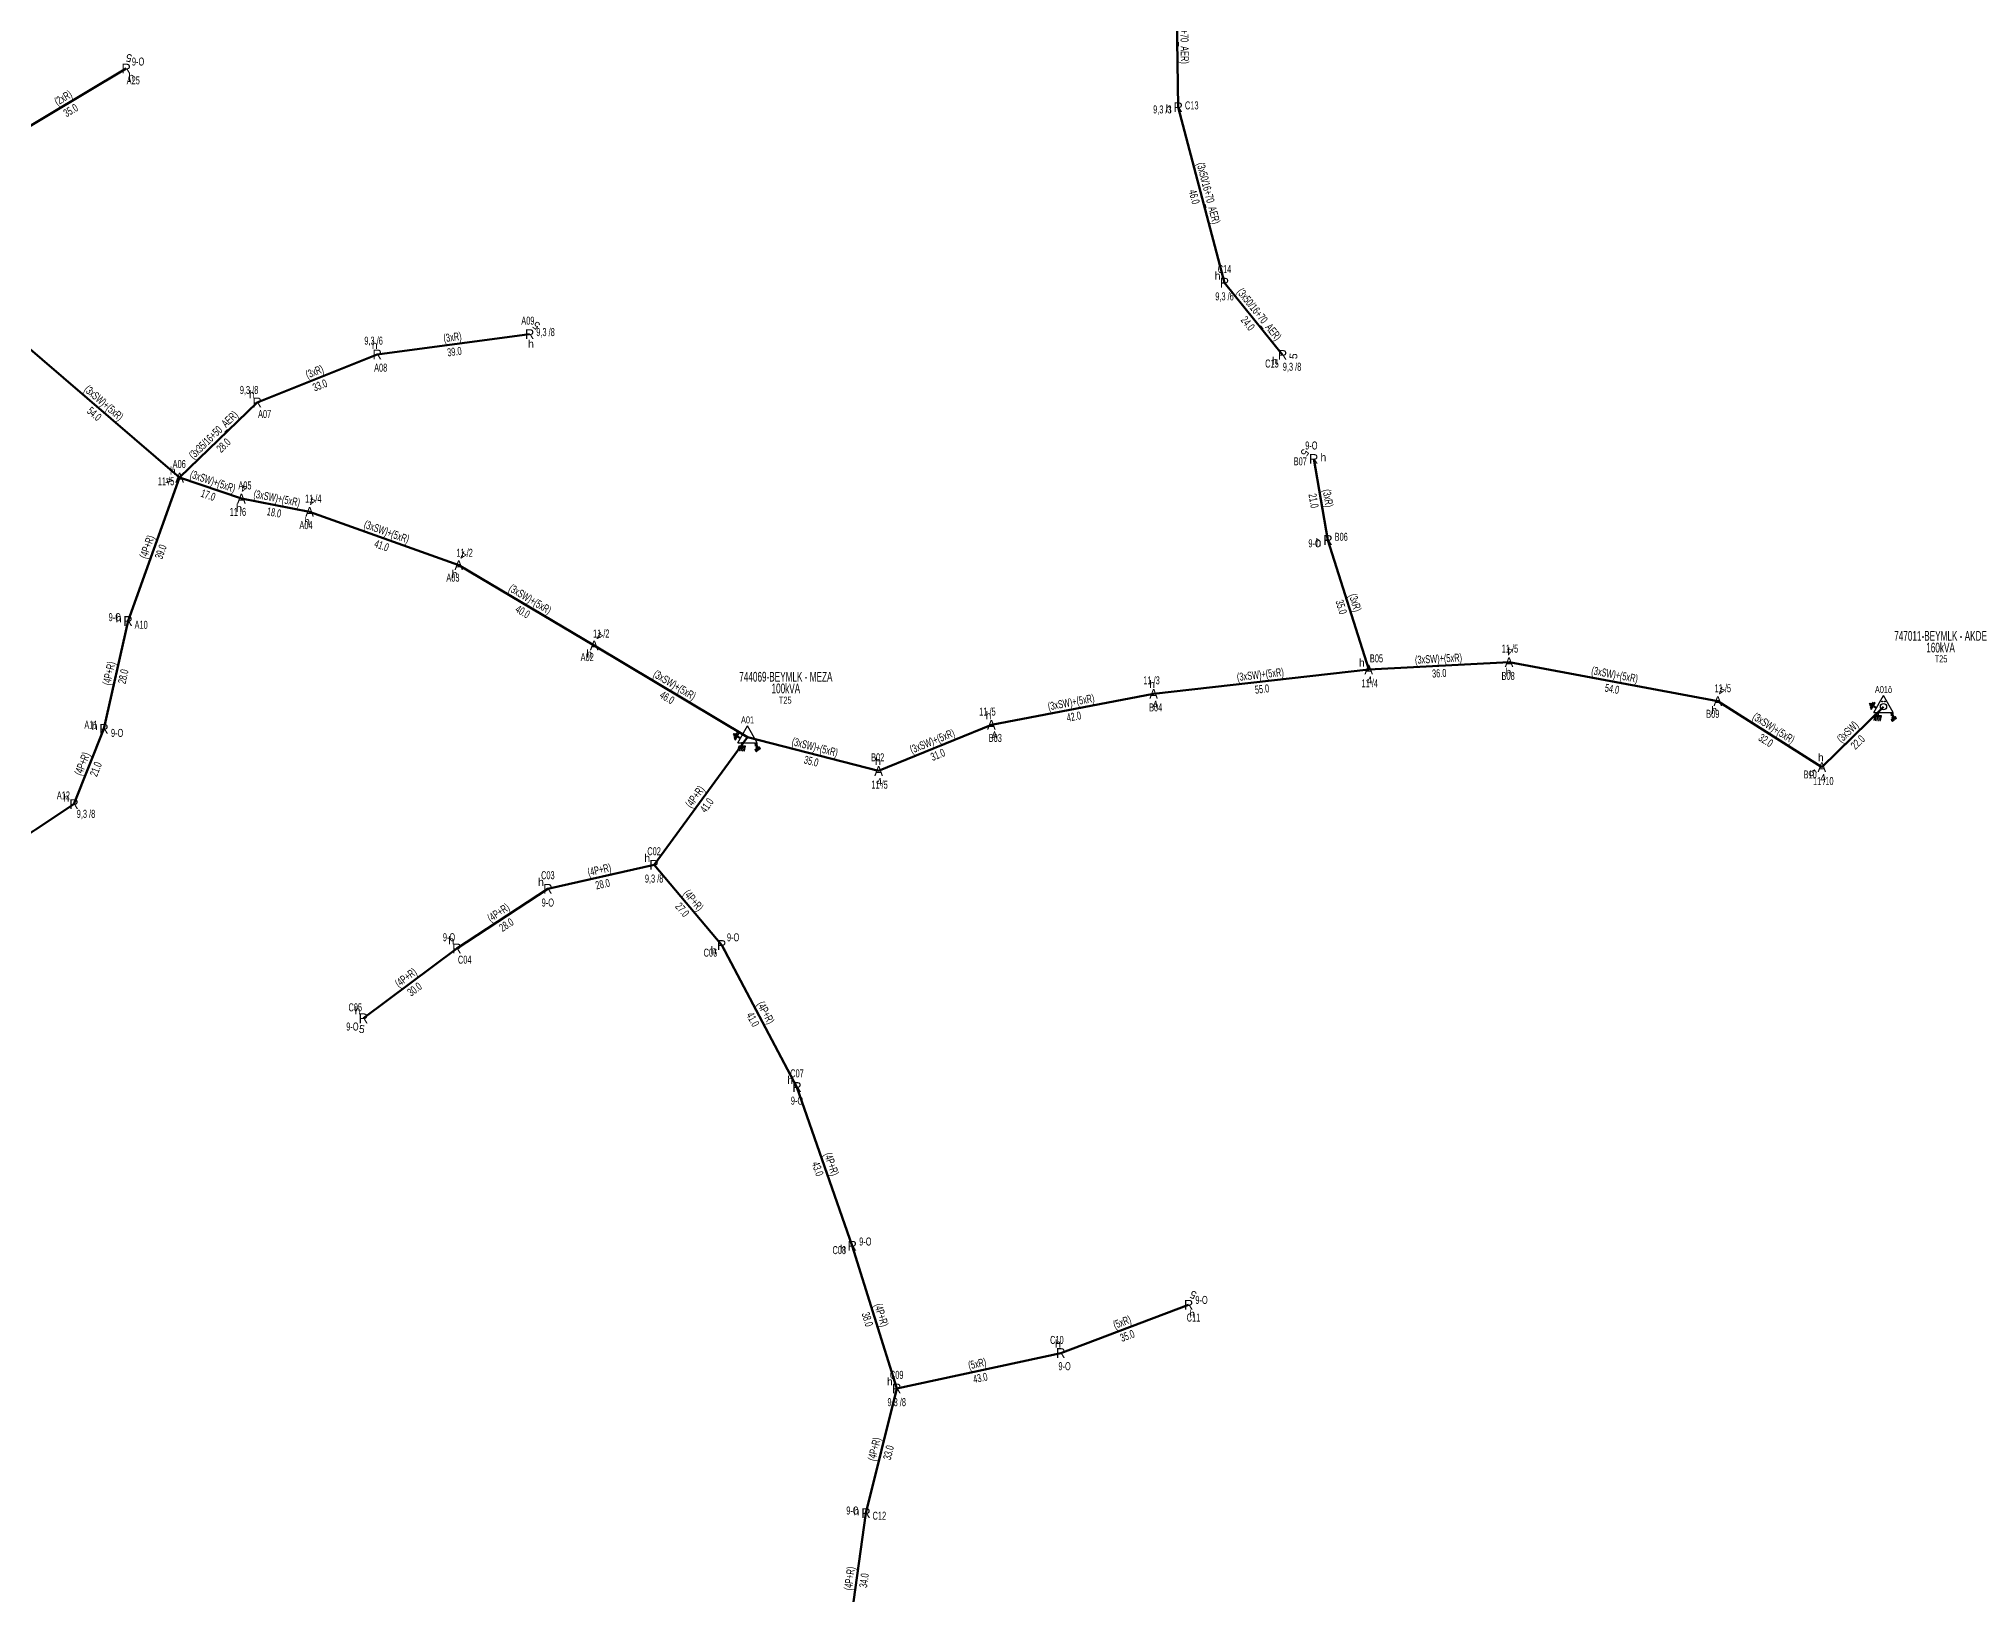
# Model space of a CAD drawing. Header units: millimetres. Extents: x 500432 to 503620, y 4011498 to 4014138.
# Drawn here: x 502061.9 to 502556.1, y 4012829.7 to 4013228.3 of the extents above; entities that cross this region are included whole.
import ezdxf
from ezdxf.enums import TextEntityAlignment as Align

# ---------------------------------------------------------------- set-up
doc = ezdxf.new("R2010")
doc.units = ezdxf.units.MM
for name, color, linetype, lineweight in [('DIREK_AG_MEVCUT', 120, 'Continuous', 25), ('DIREK_OG_MEVCUT', 16, 'Continuous', 25), ('HAT_AG_HAVAI_MEVCUT', 126, 'Continuous', 50), ('HAT_OG_HAVAI_MEVCUT', 48, 'Continuous', 70), ('TRAFO_MEVCUT', 5, 'Continuous', 30), ('TRAFO_TADILAT_BYSK', 5, 'Continuous', 30)]:
    doc.layers.add(name, color=color, linetype=linetype, lineweight=lineweight)
doc.styles.add('Direk', font='B_CAD')
doc.styles.get("Standard").update_dxf_attribs({"font": 'Arial'})

# ---------------------------------------------------------------- blocks, each defined once
blk = doc.blocks.new('MEV_DIREK_OZEL')
h = blk.add_hatch(color=32)
h.paths.add_polyline_path([(-2.12, 1), (-2.34, 1.12), (-3.29, -0.52), (-3.08, -0.65), (-2.65, 0.09), (-1.88, -0.36), (-1.78, -0.19), (-2.55, 0.26)])
h.paths.add_polyline_path([(-3.44, -0.15), (-3.31, -0.22), (-2.59, 1.01), (-2.72, 1.09)])
h.paths.add_polyline_path([(-3.52, 0.32), (-3.39, 0.24), (-3.03, 0.85), (-3.16, 0.92)])
h.paths.add_polyline_path([(-3.56, 0.84), (-3.64, 0.71), (-3.51, 0.63), (-3.43, 0.76)])
h.paths.add_polyline_path([(-1.49, -2.34), (-2.24, -2.34), (-2.5, -3.47), (-2.4, -3.47), (-2.19, -2.54), (-1.89, -2.54), (-2.1, -3.47), (-2, -3.47), (-1.79, -2.54), (-1.49, -2.54), (-1.7, -3.48), (-1.6, -3.48), (-1.39, -2.54), (-1.09, -2.54), (-1.3, -3.48), (-1.2, -3.48), (-0.99, -2.54), (-0.69, -2.55), (-0.9, -3.48), (-0.8, -3.48), (-0.54, -2.35), (-1.29, -2.34), (-1.29, -1.44), (-1.49, -1.44)])
at = {"layer": 'TRAFO_MEVCUT'}
for points in [[(2.4, -1.57), (2.17, -1.92), (2.12, -1.44), (1.99, -1.44), (2.06, -2.32), (2.29, -1.96), (2.35, -2.67), (2.14, -2.67), (2.44, -2.87), (2.45, -2.86), (2.69, -2.49), (2.49, -2.63)], [(2.4, -1.57), (2.17, -1.92), (2.12, -1.44), (1.99, -1.44), (2.06, -2.32), (2.29, -1.96), (2.35, -2.67), (2.14, -2.67), (2.44, -2.87), (2.02, -3.19), (2.24, -3.79), (2.3, -3.74), (2.13, -3.26), (2.3, -3.13), (2.48, -3.6), (2.54, -3.56), (2.36, -3.08), (2.54, -2.94), (2.72, -3.42), (2.78, -3.38), (2.6, -2.9), (2.78, -2.76), (2.95, -3.24), (3.01, -3.2), (2.84, -2.72), (3.01, -2.58), (3.19, -3.06), (3.25, -3.01), (3.03, -2.42), (2.45, -2.86), (2.69, -2.49), (2.49, -2.63)], [(3.01, -2.58), (3.19, -3.06), (3.25, -3.01), (3.03, -2.42), (2.45, -2.86), (2.69, -2.49), (2.49, -2.63), (2.4, -1.57), (2.17, -1.92), (2.12, -1.44), (1.99, -1.44), (2.06, -2.32), (2.29, -1.96), (2.35, -2.67), (2.14, -2.67), (2.44, -2.87), (2.02, -3.19), (2.24, -3.79), (2.3, -3.74), (2.13, -3.26), (2.3, -3.13), (2.48, -3.6), (2.54, -3.56), (2.36, -3.08), (2.54, -2.94), (2.72, -3.42), (2.78, -3.38), (2.6, -2.9), (2.78, -2.76), (2.95, -3.24), (3.01, -3.2), (2.84, -2.72)]]:
    blk.add_hatch(color=32, dxfattribs=at).paths.add_polyline_path(points)
at = {"layer": 'TRAFO_MEVCUT', "linetype": 'Continuous'}
for p, q in [((-2.5, -1.44), (0, 2.89)), ((2.5, -1.44), (0, 2.89)), ((-2.5, -1.44), (2.5, -1.44))]:
    blk.add_line(p, q, dxfattribs=at)
at = {"layer": 'TRAFO_MEVCUT', "color": 32, "flags": 128}
blk.add_lwpolyline([(1.99, -1.44), (2.12, -1.44), (2.17, -1.92), (2.4, -1.57), (2.49, -2.63), (2.69, -2.49), (2.45, -2.86), (3.03, -2.42), (3.25, -3.01), (3.19, -3.06), (3.01, -2.58), (2.84, -2.72), (3.01, -3.2), (2.95, -3.24), (2.78, -2.76), (2.6, -2.9), (2.78, -3.38), (2.72, -3.42), (2.54, -2.94), (2.36, -3.08), (2.54, -3.56), (2.48, -3.6), (2.3, -3.13), (2.13, -3.26), (2.3, -3.74), (2.24, -3.79), (2.02, -3.19), (2.44, -2.87), (2.14, -2.67), (2.35, -2.67), (2.29, -1.96), (2.06, -2.32), (1.99, -1.44)], dxfattribs=at)
at = {"layer": 'TRAFO_MEVCUT', "linetype": 'Continuous'}
for centre, radius in [((0, 0), 0.804), ((-0.34, 1.34), 0.12), ((0.34, 1.34), 0.12)]:
    blk.add_circle(centre, radius, dxfattribs=at)
at = {"layer": 'TRAFO_TADILAT_BYSK', "color": 32, "flags": 128}
for points in [[(-3.51, 0.63), (-3.43, 0.76), (-3.56, 0.84), (-3.64, 0.71), (-3.51, 0.63)], [(-3.39, 0.24), (-3.03, 0.85), (-3.16, 0.92), (-3.52, 0.32), (-3.39, 0.24)], [(-3.31, -0.22), (-2.59, 1.01), (-2.72, 1.09), (-3.44, -0.15), (-3.31, -0.22)], [(-1.78, -0.19), (-2.55, 0.26), (-2.12, 1), (-2.34, 1.12), (-3.29, -0.52), (-3.08, -0.65), (-2.65, 0.09), (-1.88, -0.36), (-1.78, -0.19)], [(-1.29, -1.44), (-1.49, -1.44), (-1.49, -2.34), (-2.24, -2.34), (-2.5, -3.47), (-2.4, -3.47), (-2.19, -2.54), (-1.89, -2.54), (-2.1, -3.47), (-2, -3.47), (-1.79, -2.54), (-1.49, -2.54), (-1.7, -3.48), (-1.6, -3.48), (-1.39, -2.54), (-1.09, -2.54), (-1.3, -3.48), (-1.2, -3.48), (-0.99, -2.54), (-0.69, -2.55), (-0.9, -3.48), (-0.8, -3.48), (-0.54, -2.35), (-1.29, -2.34), (-1.29, -1.44)]]:
    blk.add_lwpolyline(points, dxfattribs=at)
blk = doc.blocks.new('MEV_DIREK')
h = blk.add_hatch(color=32)
h.paths.add_polyline_path([(-2.14, 0.97), (-2.35, 1.09), (-3.31, -0.55), (-3.09, -0.67), (-2.67, 0.06), (-1.89, -0.39), (-1.79, -0.22), (-2.56, 0.23)])
h.paths.add_polyline_path([(-3.46, -0.17), (-3.33, -0.25), (-2.61, 0.99), (-2.74, 1.06)])
h.paths.add_polyline_path([(-3.54, 0.29), (-3.41, 0.22), (-3.05, 0.82), (-3.18, 0.9)])
h.paths.add_polyline_path([(-3.58, 0.81), (-3.66, 0.68), (-3.53, 0.61), (-3.45, 0.74)])
h.paths.add_polyline_path([(-1.51, -2.34), (-2.26, -2.33), (-2.52, -3.47), (-2.42, -3.47), (-2.21, -2.53), (-1.91, -2.54), (-2.12, -3.47), (-2.02, -3.47), (-1.81, -2.54), (-1.51, -2.54), (-1.72, -3.47), (-1.62, -3.48), (-1.41, -2.54), (-1.11, -2.54), (-1.32, -3.48), (-1.22, -3.48), (-1.01, -2.54), (-0.71, -2.55), (-0.92, -3.48), (-0.82, -3.48), (-0.56, -2.35), (-1.31, -2.34), (-1.31, -1.44), (-1.51, -1.44)])
at = {"layer": 'TRAFO_MEVCUT'}
for points in [[(2.35, -1.57), (2.12, -1.92), (2.08, -1.44), (1.94, -1.44), (2.01, -2.32), (2.25, -1.96), (2.31, -2.67), (2.1, -2.67), (2.39, -2.87), (2.4, -2.86), (2.64, -2.49), (2.45, -2.63)], [(2.35, -1.57), (2.12, -1.92), (2.08, -1.44), (1.94, -1.44), (2.01, -2.32), (2.25, -1.96), (2.31, -2.67), (2.1, -2.67), (2.39, -2.87), (1.98, -3.19), (2.2, -3.79), (2.26, -3.74), (2.08, -3.26), (2.26, -3.13), (2.44, -3.6), (2.49, -3.56), (2.32, -3.08), (2.49, -2.94), (2.67, -3.42), (2.73, -3.38), (2.55, -2.9), (2.73, -2.76), (2.91, -3.24), (2.97, -3.2), (2.79, -2.72), (2.97, -2.58), (3.15, -3.06), (3.21, -3.01), (2.98, -2.42), (2.4, -2.86), (2.64, -2.49), (2.45, -2.63)], [(2.97, -2.58), (3.15, -3.06), (3.21, -3.01), (2.98, -2.42), (2.4, -2.86), (2.64, -2.49), (2.45, -2.63), (2.35, -1.57), (2.12, -1.92), (2.08, -1.44), (1.94, -1.44), (2.01, -2.32), (2.25, -1.96), (2.31, -2.67), (2.1, -2.67), (2.39, -2.87), (1.98, -3.19), (2.2, -3.79), (2.26, -3.74), (2.08, -3.26), (2.26, -3.13), (2.44, -3.6), (2.49, -3.56), (2.32, -3.08), (2.49, -2.94), (2.67, -3.42), (2.73, -3.38), (2.55, -2.9), (2.73, -2.76), (2.91, -3.24), (2.97, -3.2), (2.79, -2.72)]]:
    blk.add_hatch(color=32, dxfattribs=at).paths.add_polyline_path(points)
at = {"layer": 'TRAFO_MEVCUT', "linetype": 'Continuous'}
for p, q in [((-2.5, -1.44), (0, 2.89)), ((2.5, -1.44), (0, 2.89)), ((-2.5, -1.44), (2.5, -1.44))]:
    blk.add_line(p, q, dxfattribs=at)
at = {"layer": 'TRAFO_MEVCUT', "color": 32, "flags": 128}
blk.add_lwpolyline([(1.94, -1.44), (2.08, -1.44), (2.12, -1.92), (2.35, -1.57), (2.45, -2.63), (2.64, -2.49), (2.4, -2.86), (2.98, -2.42), (3.21, -3.01), (3.15, -3.06), (2.97, -2.58), (2.79, -2.72), (2.97, -3.2), (2.91, -3.24), (2.73, -2.76), (2.55, -2.9), (2.73, -3.38), (2.67, -3.42), (2.49, -2.94), (2.32, -3.08), (2.49, -3.56), (2.44, -3.6), (2.26, -3.13), (2.08, -3.26), (2.26, -3.74), (2.2, -3.79), (1.98, -3.19), (2.39, -2.87), (2.1, -2.67), (2.31, -2.67), (2.25, -1.96), (2.01, -2.32), (1.94, -1.44)], dxfattribs=at)
at = {"layer": 'TRAFO_TADILAT_BYSK', "color": 32, "flags": 128}
for points in [[(-3.53, 0.61), (-3.45, 0.74), (-3.58, 0.81), (-3.66, 0.68), (-3.53, 0.61)], [(-3.41, 0.22), (-3.05, 0.82), (-3.18, 0.9), (-3.54, 0.29), (-3.41, 0.22)], [(-3.33, -0.25), (-2.61, 0.99), (-2.74, 1.06), (-3.46, -0.17), (-3.33, -0.25)], [(-1.79, -0.22), (-2.56, 0.23), (-2.14, 0.97), (-2.35, 1.09), (-3.31, -0.55), (-3.09, -0.67), (-2.67, 0.06), (-1.89, -0.39), (-1.79, -0.22)], [(-1.31, -1.44), (-1.51, -1.44), (-1.51, -2.34), (-2.26, -2.33), (-2.52, -3.47), (-2.42, -3.47), (-2.21, -2.53), (-1.91, -2.54), (-2.12, -3.47), (-2.02, -3.47), (-1.81, -2.54), (-1.51, -2.54), (-1.72, -3.47), (-1.62, -3.48), (-1.41, -2.54), (-1.11, -2.54), (-1.32, -3.48), (-1.22, -3.48), (-1.01, -2.54), (-0.71, -2.55), (-0.92, -3.48), (-0.82, -3.48), (-0.56, -2.35), (-1.31, -2.34), (-1.31, -1.44)]]:
    blk.add_lwpolyline(points, dxfattribs=at)

msp = doc.modelspace()

# ---------------------------------------------------------------- linework, layer by layer
at = {"layer": 'HAT_AG_HAVAI_MEVCUT'}
for p, q in [((502353.33, 4013249.08), (502353.9, 4013210.75)), ((502084.407, 4013220.646), (502053.999, 4013202.47)), ((502353.9, 4013210.75), (502365.76, 4013165.8)), ((502365.76, 4013165.8), (502380.63, 4013147.29)), ((502148.699, 4013147.418), (502187.753, 4013152.61)), ((502117.953, 4013135.114), (502148.699, 4013147.418)), ((502117.953, 4013135.114), (502098.076, 4013115.855)), ((502388.615, 4013120.646), (502392.257, 4013099.878)), ((502098.076, 4013115.855), (502084.862, 4013079.132)), ((502392.257, 4013099.878), (502402.69, 4013066.683)), ((502084.862, 4013079.132), (502078.698, 4013051.504)), ((502078.698, 4013051.504), (502071.016, 4013032.234)), ((502243.569, 4013049.389), (502219.634, 4013016.649)), ((502071.016, 4013032.234), (502039.317, 4013011.249)), ((502219.634, 4013016.649), (502192.412, 4013010.502)), ((502219.634, 4013016.649), (502236.956, 4012996.121)), ((502192.412, 4013010.502), (502169.11, 4012995.235)), ((502169.11, 4012995.235), (502145.17, 4012977.349)), ((502236.956, 4012996.121), (502256.238, 4012959.745)), ((502256.238, 4012959.745), (502270.394, 4012919.055)), ((502270.394, 4012919.055), (502281.781, 4012882.508)), ((502323.8, 4012891.594), (502356.568, 4012903.953)), ((502281.781, 4012882.508), (502323.8, 4012891.594)), ((502281.781, 4012882.508), (502273.911, 4012850.578)), ((502273.911, 4012850.578), (502269.166, 4012816.579))]:
    msp.add_line(p, q, dxfattribs=at)
at = {"layer": 'HAT_OG_HAVAI_MEVCUT'}
for p, q in [((502098.076, 4013115.855), (502056.825, 4013151.361)), ((502113.91, 4013110.48), (502098.076, 4013115.855)), ((502131.377, 4013107.077), (502113.91, 4013110.48)), ((502169.582, 4013093.408), (502131.377, 4013107.077)), ((502204.28, 4013072.883), (502169.582, 4013093.408)), ((502243.569, 4013049.389), (502204.28, 4013072.883)), ((502438.644, 4013068.555), (502402.69, 4013066.683)), ((502492.125, 4013058.613), (502438.644, 4013068.555)), ((502402.69, 4013066.683), (502347.592, 4013060.457)), ((502347.592, 4013060.457), (502306.033, 4013052.536)), ((502518.773, 4013041.664), (502492.125, 4013058.613)), ((502306.033, 4013052.536), (502277.151, 4013040.704)), ((502534.575, 4013057.163), (502518.773, 4013041.664)), ((502277.151, 4013040.704), (502243.569, 4013049.389))]:
    msp.add_line(p, q, dxfattribs=at)

# ---------------------------------------------------------------- block references
at = {"layer": 'TRAFO_MEVCUT', "linetype": 'ByBlock'}
for name, p in [('MEV_DIREK_OZEL', (502534.575, 4013057.163)), ('MEV_DIREK', (502243.569, 4013049.389))]:
    msp.add_blockref(name, p, dxfattribs=at)

# ---------------------------------------------------------------- texts
at = {"layer": 'DIREK_AG_MEVCUT', "linetype": 'ByBlock', "style": 'Direk'}
for p in [(502084.407, 4013220.646), (502353.9, 4013210.75), (502365.76, 4013165.8), (502187.753, 4013152.61), (502148.699, 4013147.418), (502380.63, 4013147.29), (502117.953, 4013135.114), (502388.615, 4013120.646), (502392.257, 4013099.878), (502084.862, 4013079.132), (502078.698, 4013051.504), (502071.016, 4013032.234), (502219.634, 4013016.649), (502192.412, 4013010.502), (502169.11, 4012995.235), (502236.956, 4012996.121), (502145.17, 4012977.349), (502256.238, 4012959.745), (502270.394, 4012919.055), (502356.568, 4012903.953), (502323.8, 4012891.594), (502281.781, 4012882.508), (502273.911, 4012850.578)]:
    msp.add_text('R', height=2.5, dxfattribs=at).set_placement(p, align=Align.MIDDLE_CENTER)
at = {"layer": 'DIREK_AG_MEVCUT', "color": 32, "style": 'Direk'}
for rotation, p in [(165.868343, (502085.090622, 4013223.361264)), (142.572733, (502189.454711, 4013154.833551)), (234.94659, (502386.322872, 4013122.254151)), (351.764064, (502144.768901, 4012974.577878)), (155.664809, (502357.721807, 4012906.504221))]:
    msp.add_text('5', height=2, rotation=rotation, dxfattribs=at).set_placement(p, align=Align.MIDDLE_CENTER)
at = {"layer": 'DIREK_AG_MEVCUT', "linetype": 'ByBlock', "width": 0.53}
for s, p in [('9-O', (502087.436228, 4013222.456683)), ('A25', (502086.202735, 4013217.64178)), ('9,3 /3', (502349.844248, 4013210.193257)), ('C13', (502357.367482, 4013211.225989)), ('C14', (502365.76, 4013169.3)), ('9,3 /6', (502365.76, 4013162.3)), ('A09', (502187.291754, 4013156.079474)), ('9,3 /6', (502147.772816, 4013150.95052)), ('9,3 /8', (502191.812503, 4013153.149687)), ('A08', (502149.586655, 4013144.032432)), ('C15', (502377.901423, 4013145.097999)), ('9,3 /8', (502383.057521, 4013144.268251)), ('9,3 /8', (502115.871516, 4013138.324985)), ('A07', (502119.856821, 4013132.177086)), ('9-O', (502388.009432, 4013124.099167)), ('B07', (502385.167608, 4013120.041445)), ('9-O', (502388.824497, 4013099.041429)), ('B06', (502395.657464, 4013100.706762)), ('9-O', (502081.469388, 4013080.116595)), ('A10', (502088.223306, 4013078.15649)), ('A11', (502075.35373, 4013052.536406)), ('9-O', (502082.073259, 4013050.462028)), ('A12', (502068.300413, 4013034.442073)), ('9,3 /8', (502074.093058, 4013029.732012)), ('C02', (502219.634, 4013020.149)), ('C03', (502192.412, 4013014.002)), ('9,3 /8', (502219.634, 4013013.149)), ('9-O', (502192.412, 4013007.002)), ('9-O', (502167.091415, 4012998.118048)), ('9-O', (502239.879478, 4012998.096082)), ('C04', (502171.117419, 4012992.367899)), ('C06', (502234.055828, 4012994.161663)), ('C05', (502143.075176, 4012980.152874)), ('9-O', (502142.344342, 4012975.237901)), ('C07', (502256.238, 4012963.245)), ('9-O', (502256.238, 4012956.245)), ('9-O', (502273.748675, 4012920.160825)), ('C08', (502267.069941, 4012917.959267)), ('9-O', (502359.872529, 4012905.199358)), ('C11', (502357.803151, 4012900.678187)), ('C10', (502322.809861, 4012894.951026)), ('C09', (502281.781, 4012886.008)), ('9-O', (502324.792855, 4012888.227764)), ('9,3 /8', (502281.781, 4012879.008)), ('9-O', (502270.441363, 4012851.245868)), ('C12', (502277.347907, 4012849.916432))]:
    msp.add_text(s, height=2.05, dxfattribs=at).set_placement(p, align=Align.MIDDLE_CENTER)
at = {"layer": 'DIREK_AG_MEVCUT', "color": 40, "style": 'Direk'}
for p in [(502085.689668, 4013218.500129), (502351.423227, 4013210.410008), (502148.064961, 4013149.836263), (502378.681017, 4013145.724285), (502116.593128, 4013137.211796), (502391.077423, 4013121.077825), (502389.828097, 4013099.286027), (502082.461067, 4013079.828793), (502076.309236, 4013052.241433), (502069.076295, 4013033.811195), (502167.676129, 4012997.282929), (502234.884448, 4012994.721474), (502268.019672, 4012918.272334), (502323.092758, 4012893.991876), (502271.456067, 4012851.050549)]:
    msp.add_text('h', height=2, dxfattribs=at).set_placement(p, align=Align.MIDDLE_CENTER)
at = {"layer": 'DIREK_AG_MEVCUT', "color": 40, "linetype": 'ByBlock', "style": 'Direk'}
for p in [(502363.992233, 4013167.567767), (502188.082462, 4013150.131804), (502217.866233, 4013018.416767), (502190.644233, 4013012.269767), (502143.673697, 4012979.351767), (502254.470233, 4012961.512767), (502357.450251, 4012901.613848), (502280.013233, 4012884.275767)]:
    msp.add_text('h', height=2, dxfattribs=at).set_placement(p, align=Align.MIDDLE_CENTER)
at = {"layer": 'DIREK_AG_MEVCUT', "color": 32, "linetype": 'ByBlock', "style": 'Direk'}
msp.add_text('5', height=2, rotation=443.77664, dxfattribs=at).set_placement((502383.413499, 4013146.986467), align=Align.MIDDLE_CENTER)
at = {"layer": 'DIREK_OG_MEVCUT', "color": 40, "linetype": 'ByBlock', "style": 'Direk'}
for p in [(502096.308233, 4013117.622767), (502113.2677, 4013108.063918), (502130.714987, 4013104.666245), (502203.002063, 4013070.734308), (502400.922233, 4013068.450767), (502347.217343, 4013062.928767), (502438.479394, 4013066.060425), (502491.208977, 4013056.286865), (502305.321534, 4013054.932626), (502276.98146, 4013043.198245), (502518.511946, 4013044.150333)]:
    msp.add_text('h', height=2, dxfattribs=at).set_placement(p, align=Align.MIDDLE_CENTER)
at = {"layer": 'DIREK_OG_MEVCUT', "linetype": 'ByBlock', "width": 0.53}
for s, p in [('A06', (502097.972909, 4013119.353481)), ('11 /5', (502094.602686, 4013114.94087)), ('A05', (502114.809221, 4013113.862514)), ('11 /6', (502113.004819, 4013107.075064)), ('11 /4', (502132.310019, 4013110.47464)), ('A04', (502130.450182, 4013103.701943)), ('11 /2', (502171.084611, 4013096.609045)), ('A03', (502168.09476, 4013090.239701)), ('11 /2', (502206.091357, 4013075.92857)), ('11 /5', (502438.874859, 4013072.053628)), ('A02', (502202.490888, 4013069.874831)), ('B05', (502404.686792, 4013069.557513)), ('11 /3', (502347.065445, 4013063.930904)), ('11 /4', (502402.978219, 4013063.187595)), ('B08', (502438.413552, 4013065.062595)), ('11 /5', (502493.420147, 4013061.901879)), ('B04', (502348.11652, 4013056.996526)), ('11 /5', (502305.029277, 4013055.917116)), ('B09', (502490.842568, 4013055.356411)), ('B03', (502307.029052, 4013049.180723)), ('B02', (502276.913644, 4013044.195942)), ('11 /5', (502277.388792, 4013037.205649)), ('B10', (502515.797348, 4013039.821312)), ('11 /10', (502519.144046, 4013038.130081))]:
    msp.add_text(s, height=2.05, dxfattribs=at).set_placement(p, align=Align.MIDDLE_CENTER)
at = {"layer": 'DIREK_OG_MEVCUT', "linetype": 'ByBlock', "style": 'Direk'}
for p in [(502098.076, 4013115.855), (502113.91, 4013110.48), (502131.377, 4013107.077), (502169.582, 4013093.408), (502204.28, 4013072.883), (502402.69, 4013066.683), (502438.644, 4013068.555), (502347.592, 4013060.457), (502492.125, 4013058.613), (502306.033, 4013052.536), (502518.773, 4013041.664), (502277.151, 4013040.704)]:
    msp.add_text('A', height=2.5, dxfattribs=at).set_placement(p, align=Align.MIDDLE_CENTER)
at = {"layer": 'DIREK_OG_MEVCUT', "color": 32, "style": 'Direk'}
for s, rotation, p in [('4', 284.745105, (502095.36821, 4013115.142346)), ('4', 164.644632, (502132.118454, 4013109.777046)), ('4', 154.854043, (502170.771792, 4013095.942639)), ('4', 149.257879, (502205.71129, 4013075.289535)), ('5', 301.768074, (502516.392479, 4013040.18985)), ('4', 365.993844, (502519.06538, 4013038.879307))]:
    msp.add_text(s, height=2, rotation=rotation, dxfattribs=at).set_placement(p, align=Align.MIDDLE_CENTER)
at = {"layer": 'DIREK_OG_MEVCUT', "color": 32, "linetype": 'ByBlock', "style": 'Direk'}
for rotation, p in [(165.112607, (502114.629376, 4013113.186011)), (176.224777, (502438.828359, 4013071.348924)), (364.71375, (502402.920098, 4013063.89247)), (368.618974, (502348.011616, 4013057.688621)), (158.505678, (502493.150945, 4013061.218271)), (376.53412, (502306.829842, 4013049.851779)), (363.888561, (502277.340885, 4013037.910446))]:
    msp.add_text('4', height=2, rotation=rotation, dxfattribs=at).set_placement(p, align=Align.MIDDLE_CENTER)
at = {"layer": 'DIREK_OG_MEVCUT', "color": 40, "style": 'Direk'}
msp.add_text('h', height=2, dxfattribs=at).set_placement((502168.519686, 4013091.144929), align=Align.MIDDLE_CENTER)
at = {"layer": 'HAT_AG_HAVAI_MEVCUT', "lineweight": 30, "width": 0.53}
for s, rotation, p in [('(3x50/16+70_AER)', 270.851975, (502354.464906, 4013229.927639, 251176.95)), ('(2xR)', 390.868341, (502068.766893, 4013212.287596, 251026.9995)), ('(3x50/16+70_AER)', 284.780574, (502360.651873, 4013188.49185, 251182.88)), ('(3x50/16+70_AER)', 308.776638, (502373.857654, 4013157.077343, 251190.315)), ('(3xR)', 7.572732, (502168.113983, 4013150.856587, 251093.8765)), ('(3xR)', 21.810405, (502133.010194, 4013142.055156, 251074.3495)), ('(3x35/16+50_AER)', 404.095313, (502107.423024, 4013126.094956, 251049.038)), ('(3xR)', 279.946588, (502391.273224, 4013110.408821, 251196.1285)), ('(4P+R)', 430.209798, (502090.669202, 4013097.78129, 251042.431)), ('(3xR)', 287.447637, (502398.284393, 4013083.535359, 251201.345)), ('(4P+R)', 437.422893, (502080.950397, 4013065.50309, 251039.349)), ('(4P+R)', 428.265265, (502074.067428, 4013042.183763, 251035.508)), ('(4P+R)', 413.830847, (502230.915314, 4013033.520645, 251109.817)), ('(4P+R)', 372.724549, (502205.835775, 4013014.404624, 251096.206)), ('(4P+R)', 310.158445, (502228.944624, 4013006.933168, 251118.478)), ('(4P+R)', 393.232008, (502180.295174, 4013003.57949, 251084.555)), ('(4P+R)', 396.764063, (502156.631257, 4012986.972941, 251072.585)), ('(4P+R)', 297.926934, (502247.348014, 4012978.331093, 251128.119)), ('(4P+R)', 289.182722, (502264.118804, 4012939.679295, 251135.197)), ('(4P+R)', 287.305541, (502276.899022, 4012901.034347, 251140.8905)), ('(5xR)', 20.664808, (502339.884035, 4012898.568812, 251178.284)), ('(5xR)', 12.201525, (502302.610852, 4012887.881799, 251161.9)), ('(4P+R)', 436.153911, (502277.020699, 4012866.746417, 251136.9555)), ('(4P+R)', 442.054952, (502270.696659, 4012833.69599, 251134.583))]:
    msp.add_text(s, height=2.05, rotation=rotation, dxfattribs=at).set_placement(p, align=Align.CENTER)
for s, rotation, p in [('35.0', 390.868341, (502069.639107, 4013210.828404, 251026.9995)), ('46.0', 284.780574, (502359.008127, 4013188.05815, 251182.88)), ('24.0', 308.776638, (502372.532346, 4013156.012657, 251190.315)), ('39.0', 7.572732, (502168.338017, 4013149.171413, 251093.8765)), ('33.0', 21.810405, (502133.641806, 4013140.476844, 251074.3495)), ('28.0', 404.095313, (502108.605976, 4013124.874044, 251049.038)), ('21.0', 279.946588, (502389.598776, 4013110.115179, 251196.1285)), ('39.0', 430.209798, (502092.268798, 4013097.20571, 251042.431)), ('35.0', 287.447637, (502396.662607, 4013083.025641, 251201.345)), ('28.0', 437.422893, (502082.609603, 4013065.13291, 251039.349)), ('21.0', 428.265265, (502075.646572, 4013041.554237, 251035.508)), ('41.0', 413.830847, (502232.287686, 4013032.517355, 251109.817)), ('28.0', 372.724549, (502206.210225, 4013012.746376, 251096.206)), ('27.0', 310.158445, (502227.645376, 4013005.836832, 251118.478)), ('28.0', 393.232008, (502181.226826, 4013002.15751, 251084.555)), ('30.0', 396.764063, (502157.648743, 4012985.611059, 251072.585)), ('41.0', 297.926934, (502245.845986, 4012977.534907, 251128.119)), ('43.0', 289.182722, (502262.513196, 4012939.120705, 251135.197)), ('38.0', 287.305541, (502275.275978, 4012900.528653, 251140.8905)), ('35.0', 20.664808, (502340.483965, 4012896.978188, 251178.284)), ('43.0', 12.201525, (502302.970148, 4012886.220201, 251161.9)), ('33.0', 436.153911, (502278.671301, 4012866.339583, 251136.9555)), ('34.0', 442.054952, (502272.380341, 4012833.46101, 251134.583))]:
    msp.add_text(s, height=2.05, rotation=rotation, dxfattribs=at).set_placement(p, align=Align.TOP_CENTER)
at = {"layer": 'HAT_OG_HAVAI_MEVCUT', "lineweight": 30, "width": 0.53}
for s, rotation, p in [('(3xSW)+(5xR)', 319.280413, (502078.005004, 4013134.252225)), ('(3xSW)+(5xR)', 341.249736, (502106.266227, 4013113.972389)), ('(3xSW)+(5xR)', 348.975477, (502122.806045, 4013109.612814)), ('(3xSW)+(5xR)', 340.313786, (502150.765838, 4013101.042819)), ('(3xSW)+(5xR)', 329.394299, (502187.363758, 4013083.877088)), ('(3xSW)+(5xR)', 362.980501, (502420.622803, 4013068.46785)), ('(3xSW)+(5xR)', 349.469052, (502465.539852, 4013064.419683)), ('(3xSW)+(5xR)', 329.121459, (502224.360737, 4013061.865519)), ('(3xSW)+(5xR)', 366.446999, (502375.045559, 4013064.414625)), ('(3xSW)+(5xR)', 370.79095, (502326.653358, 4013057.331469)), ('(3xSW)+(5xR)', 327.542305, (502505.905175, 4013050.85572)), ('(3xSW)', 404.445383, (502526.078805, 4013050.020331)), ('(3xSW)+(5xR)', 345.499833, (502260.572825, 4013045.869425)), ('(3xSW)+(5xR)', 382.27729, (502291.269774, 4013047.406556))]:
    msp.add_text(s, height=2.05, rotation=rotation, dxfattribs=at).set_placement(p, align=Align.CENTER)
for s, rotation, p in [('54.0', 319.280413, (502076.895996, 4013132.963775)), ('17.0', 341.249736, (502105.719773, 4013112.362611)), ('18.0', 348.975477, (502122.480955, 4013107.944186)), ('41.0', 340.313786, (502150.193162, 4013099.442181)), ('40.0', 329.394299, (502186.498242, 4013082.413912)), ('55.0', 366.446999, (502375.236441, 4013062.725375)), ('36.0', 362.980501, (502420.711197, 4013066.77015)), ('54.0', 349.469052, (502465.229148, 4013062.748317)), ('46.0', 329.121459, (502223.488263, 4013060.406481)), ('42.0', 370.79095, (502326.971642, 4013055.661531)), ('32.0', 327.542305, (502504.992825, 4013049.42128)), ('22.0', 404.445383, (502527.269195, 4013048.806669)), ('35.0', 345.499833, (502260.147175, 4013044.223575)), ('31.0', 382.27729, (502291.914226, 4013045.833444))]:
    msp.add_text(s, height=2.05, rotation=rotation, dxfattribs=at).set_placement(p, align=Align.TOP_CENTER)
at = {"layer": 'TRAFO_MEVCUT', "linetype": 'ByBlock', "width": 0.6}
for s, height, p in [('747011-BEYMLK - AKDE', 2.5, (502549.201371, 4013074.075358)), ('160kVA', 2.5, (502549.201371, 4013071.075358)), ('744069-BEYMLK - MEZA', 2.5, (502253.38243, 4013063.602778)), ('100kVA', 2.5, (502253.38243, 4013060.602778)), ('A01ö', 1.8, (502534.575, 4013060.663)), ('A01', 1.8, (502243.569, 4013052.889))]:
    msp.add_text(s, height=height, dxfattribs=at).set_placement(p, align=Align.CENTER)
for p in [(502549.319658, 4013070.33554), (502253.223864, 4013059.741392)]:
    msp.add_text('T25', height=1.8, dxfattribs=at).set_placement(p, align=Align.TOP_CENTER)

doc.saveas('drawing.dxf')
